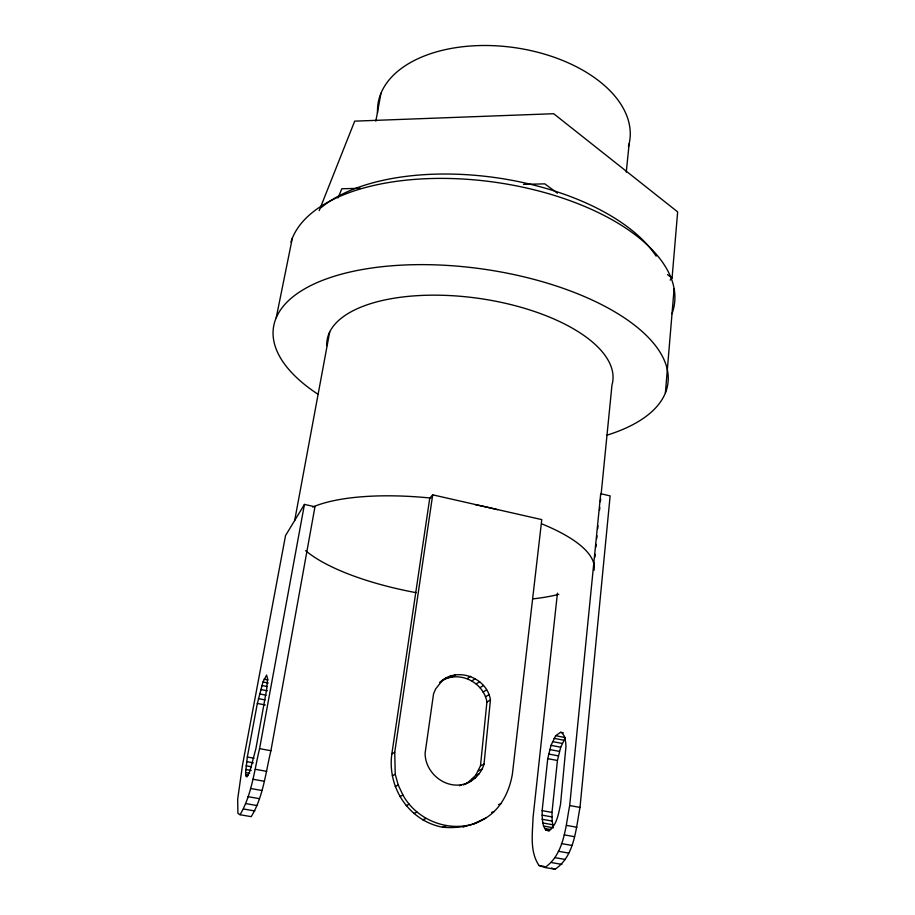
<?xml version="1.0" encoding="UTF-8"?>
<svg xmlns="http://www.w3.org/2000/svg" width="915" height="915" viewBox="0 0 915 915"><rect width="100%" height="100%" fill="white"/><g stroke="black" fill="none" stroke-linecap="round" stroke-linejoin="round"><path stroke-width="1.37" d="M543.51 826.028L553.438 827.812L552.145 821.064L551.985 812.429L557.429 760.491L560.712 747.2L565.424 737.593L555.691 735.717L551.024 745.348L547.742 758.649L542.149 810.633L542.263 819.28L543.51 826.028L545.763 830.054L548.76 830.82C557.098 824.998 558.425 813.698 560.506 804.479L565.962 746.434L565.699 742.431L564.326 736.163L561.993 732.789L560.552 732.309L555.691 735.717M245.609 772.557L247.325 757.025L257.344 703.452L262.971 682.018L266.585 675.098L267.592 678.564L266.757 688.823L255.891 748.642L249.978 770.979L247.084 776.858L245.952 776.412L245.609 772.557L249.692 773.289M670.146 280.082L672.079 278L677.649 211.891L553.689 113.712L354.7 121.146L319.198 210.644M665.399 392.878L674.115 288.648M544.928 867.489L555.085 869.25C574.734 856.063 575.924 828.521 580.007 807.419L610.133 495.896L600.709 493.7L569.69 805.532C565.55 826.645 564.395 854.084 544.928 867.489L539.072 865.533C529.533 851.682 532.564 833.302 533.045 817.541L557.429 593.229M471.511 780.861L463.413 784.784C472.975 781.433 481.187 774.101 484.012 764.162L490.44 699.884C486.974 677.192 456.162 666.109 439.772 682.544L446.04 678.038M594.029 565.676L594.315 562.828M594.876 557.144L595.162 554.296M595.871 547.181L596.157 544.334M596.717 538.649L597.003 535.801M597.701 528.687L597.987 525.839M599.542 510.193L599.828 507.356M600.389 501.66L600.675 498.812M601.098 494.546L611.975 385.021A144.318 63.169 8.1 0 0 477.413 298.187A144.318 63.169 8.1 0 0 326.769 345.664M468.057 782.428L475.709 775.337L480.478 765.844L486.917 702.011C483.692 682.67 460.108 670.386 442.837 680.325M626.26 172.146L629.143 143.804M391.826 754.017L429.73 498.32L432.704 494.832L541.772 519.617L512.377 774.182C509.323 791.521 501.226 808.357 485.911 817.964C473.021 826.337 457.637 828.487 442.54 827.229C408.765 820.686 387.217 787.54 391.826 754.017L394.742 752.221L432.704 494.832M270.909 750.723L314.966 506.75L304.443 504.417L285.537 535.584L242.509 765.1L237.683 799.172L237.911 813.366L240.05 814.727L251.19 816.66C263.291 796.919 265.579 772.832 270.909 750.723L259.574 748.642C254.221 770.796 251.808 794.769 240.05 814.727M375.836 121.169L380.96 93.273M259.574 748.642L304.443 504.417M294.676 520.521L329.663 332.076M276.227 317.734L292.331 238.186M338.047 197.915L341.833 188.753L360.293 188.307M441.934 681.012L435.574 689.052L433.538 693.879L425.12 753.125C424.983 773.701 447.08 790.96 466.844 783.24M447.389 678.187L450.626 675.888M452.262 676.917L455.521 674.607M467.313 678.553L470.687 676.265M471.991 680.863L475.388 678.587M476.246 683.94L479.677 681.698M479.975 687.725L483.429 685.495M483.051 692.083L486.54 689.887M485.385 696.887L488.896 694.737M486.917 702.011L490.44 699.884M392.295 775.863L395.223 774.227L394.742 752.221M395.257 786.523L398.208 784.979L395.223 774.227M473.169 824.026L485.911 817.964M399.947 796.565L402.943 795.078C416.828 820.446 449.597 833.165 476.704 822.768M480.478 765.844L484.012 764.162M478.499 770.819L482.022 769.183M406.214 805.646L409.257 804.228M475.709 775.337L479.22 773.724M472.197 779.248L475.686 777.659M459.547 785.722L461.812 784.704M413.866 813.481L416.977 812.131M422.673 819.817L425.841 818.513M498.538 804.582L500.997 803.656M442.54 827.229L445.857 825.993M491.652 812.417L494.089 811.525M463.287 827.011L466.753 825.765M523.517 184.373L544.802 183.858L557.418 193.191M539.072 865.533L544.093 866.402M245.735 803.587L257.035 805.566M555.062 857.675L565.356 859.482M243.573 808.997L254.839 810.953M551.642 862.605L561.89 864.389M250.493 788.467L261.862 790.48M561.455 843.584L571.806 845.414M248.068 796.668L259.403 798.669M558.367 851.27L568.695 853.089M245.678 774.891L248.411 775.382M544.528 828.43L550.75 829.539M545.763 830.054L549.503 830.729M252.94 779.237L264.321 781.273M564.223 834.857L574.574 836.71M246.089 765.821L251.499 766.793M542.263 819.28L552.145 821.064M255.319 769.298L266.7 771.356M566.568 825.399L576.919 827.263M245.758 769.504L251.167 770.476M542.755 822.951L552.66 824.735M247.325 757.025L254.05 758.249M542.149 810.633L551.985 812.429M246.627 761.612L253.364 762.836M542.069 815.128L551.917 816.912M569.69 805.532L580.007 807.419M258.396 698.614L265.007 699.884M548.623 754.006L558.299 755.859M257.344 703.452L265.281 704.95M547.742 758.649L557.429 760.491M261.839 685.507L267.134 686.524M552.477 741.573L562.176 743.449M260.672 689.51L267.294 690.791M551.024 745.348L560.712 747.2M259.517 693.925L266.128 695.194M549.721 749.522L559.408 751.387M560.552 732.309L563.354 732.846M264.046 679.159L268.038 679.925M262.971 682.018L268.278 683.048M554.044 738.336L563.754 740.212M551.493 868.061L555.085 869.25M667.493 274.614L672.079 278M398.208 784.979L402.943 795.078M321.051 207.716A184.99 91.729 8.1 0 1 496.822 177.807A184.99 91.729 8.1 0 1 656.158 256.177M377.552 112.739A127.208 75.305 8.1 0 1 512.88 47.397A127.208 75.305 8.1 0 1 628.422 146.514M318.077 394.319A199.196 87.52 8.1 0 1 341.455 274.168A199.196 87.52 8.1 0 1 617.019 313.182A199.196 87.52 8.1 0 1 606.862 435.208M290.913 242.223A194.483 95.343 8.1 0 1 512.56 185.127A194.483 95.343 8.1 0 1 671.999 313.754M558.813 594.338A152.37 48.289 8.1 0 1 533.045 598.856M416.028 592.657A152.37 48.289 8.1 0 1 305.61 550.67M312.61 507.082A152.37 48.289 8.1 0 1 430.828 498.069M475.537 504.737A152.37 48.289 8.1 0 1 497.554 509.689M541.703 523.849A152.37 48.289 8.1 0 1 593.995 570.342"/></g></svg>
